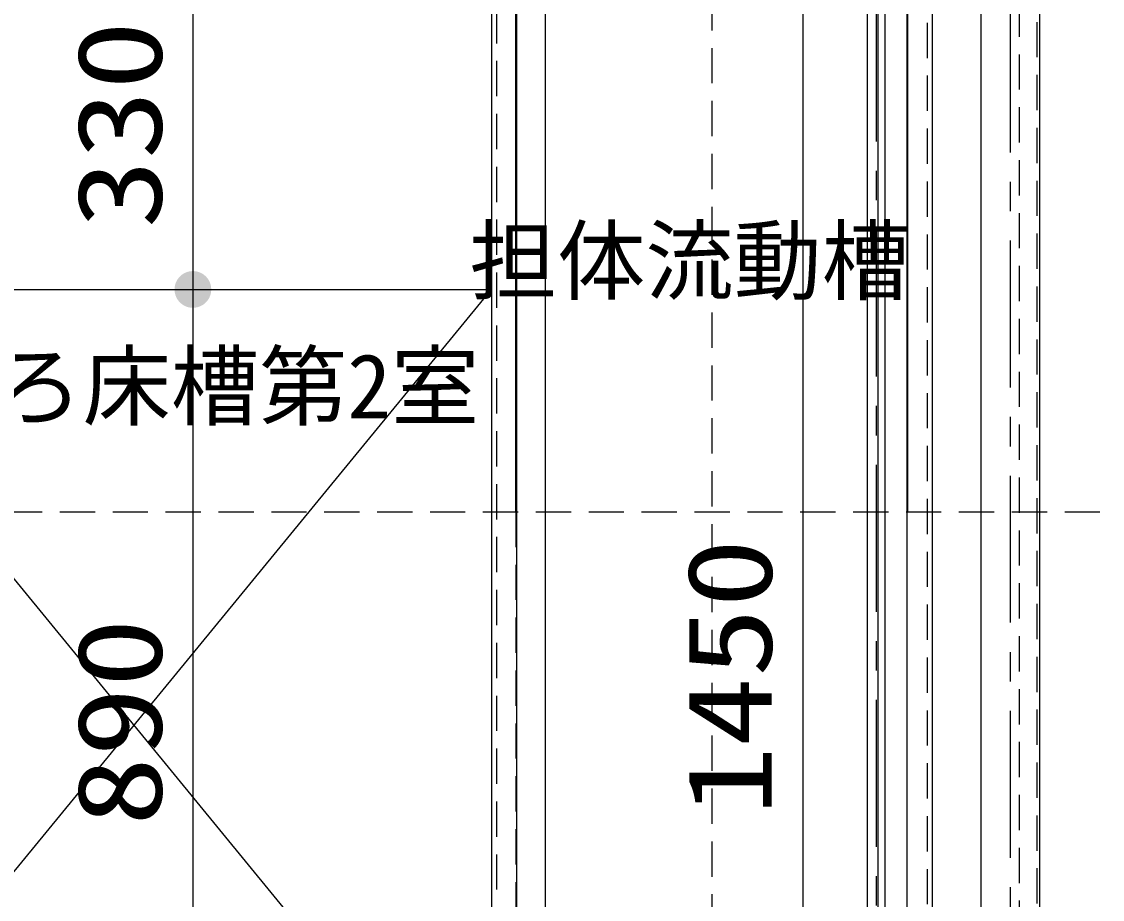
# Model space of a CAD drawing. Units: millimetres, scale not verified. Extents: x -22401 to 8910, y -6308 to 6308.
# Drawn here: x -4687 to -3583, y -3217 to -2321 of the extents above; entities that cross this region are included whole.
import ezdxf
from ezdxf.enums import TextEntityAlignment as Align

# ---------------------------------------------------------------- set-up
doc = ezdxf.new("R2010")
doc.units = ezdxf.units.MM
doc.header["$LTSCALE"] = 30
doc.linetypes.add('CHAIN1', pattern=[8, 5, -1, 1, -1])
doc.linetypes.add('DASHED1', pattern=[1.8, 1.2, -0.6])
for name, color, linetype, lineweight in [('0-2_空気管', 3, 'Continuous', 25), ('0-3_製作', 3, 'Continuous', 25), ('0-4_躯体', 3, 'Continuous', 25), ('0-6_文字', 3, 'Continuous', 25), ('0-C_07', 3, 'Continuous', 25), ('1-4_00クル-フ-6寸法', 132, 'Continuous', 25)]:
    doc.layers.add(name, color=color, linetype=linetype, lineweight=lineweight)
doc.styles.add('ＭＳ ゴシック', font='')
doc.styles.get('ＭＳ ゴシック').set_extended_font_data('MS Gothic')

msp = doc.modelspace()

# ---------------------------------------------------------------- linework, layer by layer
at = {"layer": '0-2_空気管', "linetype": 'DASHED1'}
for p, q in [((-3762.18, -1943.94), (-3762.18, -3660.79)), ((-4202.18, -1982.94), (-4202.18, -3675.37)), ((-5835.88, -2821.2), (-3198.44, -2821.2)), ((-4207.18, -2821.2), (-4207.18, -3441.88)), ((-4182.18, -2821.2), (-4182.18, -3709.92)), ((-3757.18, -2821.2), (-3757.18, -3664.2))]:
    msp.add_line(p, q, dxfattribs=at)
at = {"layer": '0-2_空気管'}
for p, q in [((-3757.18, -1943.94), (-3757.18, -3663.2)), ((-4152.18, -1971.76), (-4152.18, -3713.96)), ((-4207.18, -1982.94), (-4207.18, -3675.37)), ((-4182.18, -2821.2), (-4182.18, -2259.61)), ((-3782.8, -3713.2), (-3782.8, -2259.85)), ((-3782.18, -2821.2), (-3782.18, -2259.61)), ((-4181.2, -3709.12), (-4181.2, -2264.2))]:
    msp.add_line(p, q, dxfattribs=at)
msp.add_lwpolyline([(-3812.18, -3713.97), (-3812.18, -1932.76), (-3766.92, -1933.94)], dxfattribs=at)
at = {"layer": '0-3_製作'}
for p, q in [((-4937.18, -2594.2), (-4207.18, -2594.2)), ((-4937.18, -2594.2), (-4207.18, -3484.2)), ((-4937.18, -3484.2), (-4207.18, -2594.2))]:
    msp.add_line(p, q, dxfattribs=at)
at = {"layer": '0-4_躯体', "linetype": 'CHAIN1'}
for p, q in [((-3814.18, -3643.18), (-3814.18, -1944.7)), ((-3677.18, -3654.39), (-3677.18, -2012.52))]:
    msp.add_line(p, q, dxfattribs=at)
at = {"layer": '0-4_躯体', "linetype": 'DASHED1'}
msp.add_line((-3668.18, -3416.2), (-3668.18, -2213.2), dxfattribs=at)
at = {"layer": '0-4_躯体'}
for p, q in [((-3707.18, -3516.2), (-3707.18, -2234.2)), ((-3647.18, -3516.2), (-3647.18, -2234.2)), ((-3823.18, -3578.2), (-3823.18, -2294.2)), ((-3805.18, -3578.2), (-3805.18, -2294.2))]:
    msp.add_line(p, q, dxfattribs=at)
at = {"layer": '0-4_躯体', "linetype": 'DASHED1'}
msp.add_lwpolyline([(-3650.18, -2213.2), (-3650.18, -3416.2), (-3668.18, -3416.2)], dxfattribs=at)
at = {"layer": '0-C_07', "linetype": 'DASHED1'}
msp.add_line((-3982.18, -1483.75), (-3982.18, -3751.22), dxfattribs=at)
at = {"layer": '1-4_00クル-フ-6寸法', "color": 4}
for p, q in [((-4512, -2264.2), (-4512, -2594.2)), ((-3889.1, -2264.2), (-3889.1, -3714.2)), ((-4613.18, -2594.2), (-4512, -2594.2)), ((-4613.18, -2594.2), (-4512, -2594.2)), ((-4512, -2594.2), (-4512, -3484.2))]:
    msp.add_line(p, q, dxfattribs=at)
at = {"layer": '1-4_00クル-フ-6寸法'}
for points in [[(-4512, -2594.2), (-4526.45, -2582.25), (-4524.84, -2580.53)], [(-4512, -2594.2), (-4526.45, -2582.25), (-4524.84, -2580.53)], [(-4512, -2594.2), (-4524.84, -2580.53), (-4523.02, -2579.03)], [(-4512, -2594.2), (-4524.84, -2580.53), (-4523.02, -2579.03)], [(-4512, -2594.2), (-4523.02, -2579.03), (-4521.04, -2577.77)], [(-4512, -2594.2), (-4523.02, -2579.03), (-4521.04, -2577.77)], [(-4512, -2594.2), (-4521.04, -2577.77), (-4518.91, -2576.77)], [(-4512, -2594.2), (-4521.04, -2577.77), (-4518.91, -2576.77)], [(-4512, -2594.2), (-4518.91, -2576.77), (-4516.67, -2576.04)], [(-4512, -2594.2), (-4518.91, -2576.77), (-4516.67, -2576.04)], [(-4512, -2594.2), (-4516.67, -2576.04), (-4514.35, -2575.6)], [(-4512, -2594.2), (-4516.67, -2576.04), (-4514.35, -2575.6)], [(-4512, -2594.2), (-4514.35, -2575.6), (-4512, -2575.45)], [(-4512, -2594.2), (-4514.35, -2575.6), (-4512, -2575.45)], [(-4512, -2594.2), (-4512, -2575.45), (-4509.65, -2575.6)], [(-4512, -2594.2), (-4512, -2575.45), (-4509.65, -2575.6)], [(-4512, -2594.2), (-4509.65, -2575.6), (-4507.34, -2576.04)], [(-4512, -2594.2), (-4509.65, -2575.6), (-4507.34, -2576.04)], [(-4512, -2594.2), (-4507.34, -2576.04), (-4505.1, -2576.77)], [(-4512, -2594.2), (-4507.34, -2576.04), (-4505.1, -2576.77)], [(-4512, -2594.2), (-4505.1, -2576.77), (-4502.97, -2577.77)], [(-4512, -2594.2), (-4505.1, -2576.77), (-4502.97, -2577.77)], [(-4512, -2594.2), (-4502.97, -2577.77), (-4500.98, -2579.03)], [(-4512, -2594.2), (-4502.97, -2577.77), (-4500.98, -2579.03)], [(-4512, -2594.2), (-4500.98, -2579.03), (-4499.17, -2580.53)], [(-4512, -2594.2), (-4500.98, -2579.03), (-4499.17, -2580.53)], [(-4512, -2594.2), (-4499.17, -2580.53), (-4497.56, -2582.25)], [(-4512, -2594.2), (-4499.17, -2580.53), (-4497.56, -2582.25)], [(-4512, -2594.2), (-4530.72, -2593.02), (-4530.42, -2590.69)], [(-4512, -2594.2), (-4530.72, -2593.02), (-4530.42, -2590.69)], [(-4512, -2594.2), (-4530.72, -2595.38), (-4530.72, -2593.02)], [(-4512, -2594.2), (-4530.72, -2595.38), (-4530.72, -2593.02)], [(-4512, -2594.2), (-4530.42, -2590.69), (-4529.84, -2588.41)], [(-4512, -2594.2), (-4530.42, -2590.69), (-4529.84, -2588.41)], [(-4512, -2594.2), (-4529.84, -2588.41), (-4528.97, -2586.22)], [(-4512, -2594.2), (-4529.84, -2588.41), (-4528.97, -2586.22)], [(-4512, -2594.2), (-4528.97, -2586.22), (-4527.83, -2584.15)], [(-4512, -2594.2), (-4528.97, -2586.22), (-4527.83, -2584.15)], [(-4512, -2594.2), (-4527.83, -2584.15), (-4526.45, -2582.25)], [(-4512, -2594.2), (-4527.83, -2584.15), (-4526.45, -2582.25)], [(-4512, -2594.2), (-4497.56, -2582.25), (-4496.17, -2584.15)], [(-4512, -2594.2), (-4497.56, -2582.25), (-4496.17, -2584.15)], [(-4512, -2594.2), (-4496.17, -2584.15), (-4495.04, -2586.22)], [(-4512, -2594.2), (-4496.17, -2584.15), (-4495.04, -2586.22)], [(-4512, -2594.2), (-4495.04, -2586.22), (-4494.17, -2588.41)], [(-4512, -2594.2), (-4495.04, -2586.22), (-4494.17, -2588.41)], [(-4512, -2594.2), (-4494.17, -2588.41), (-4493.59, -2590.69)], [(-4512, -2594.2), (-4494.17, -2588.41), (-4493.59, -2590.69)], [(-4512, -2594.2), (-4493.59, -2590.69), (-4493.29, -2593.02)], [(-4512, -2594.2), (-4493.59, -2590.69), (-4493.29, -2593.02)], [(-4512, -2594.2), (-4493.29, -2593.02), (-4493.29, -2595.38)], [(-4512, -2594.2), (-4493.29, -2593.02), (-4493.29, -2595.38)], [(-4512, -2594.2), (-4530.42, -2597.71), (-4530.72, -2595.38)], [(-4512, -2594.2), (-4530.42, -2597.71), (-4530.72, -2595.38)], [(-4512, -2594.2), (-4529.84, -2599.99), (-4530.42, -2597.71)], [(-4512, -2594.2), (-4529.84, -2599.99), (-4530.42, -2597.71)], [(-4512, -2594.2), (-4528.97, -2602.18), (-4529.84, -2599.99)], [(-4512, -2594.2), (-4528.97, -2602.18), (-4529.84, -2599.99)], [(-4512, -2594.2), (-4527.83, -2604.25), (-4528.97, -2602.18)], [(-4512, -2594.2), (-4527.83, -2604.25), (-4528.97, -2602.18)], [(-4512, -2594.2), (-4526.45, -2606.15), (-4527.83, -2604.25)], [(-4512, -2594.2), (-4526.45, -2606.15), (-4527.83, -2604.25)], [(-4512, -2594.2), (-4524.84, -2607.87), (-4526.45, -2606.15)], [(-4512, -2594.2), (-4524.84, -2607.87), (-4526.45, -2606.15)], [(-4512, -2594.2), (-4523.02, -2609.37), (-4524.84, -2607.87)], [(-4512, -2594.2), (-4523.02, -2609.37), (-4524.84, -2607.87)], [(-4512, -2594.2), (-4521.04, -2610.63), (-4523.02, -2609.37)], [(-4512, -2594.2), (-4521.04, -2610.63), (-4523.02, -2609.37)], [(-4512, -2594.2), (-4518.91, -2611.63), (-4521.04, -2610.63)], [(-4512, -2594.2), (-4518.91, -2611.63), (-4521.04, -2610.63)], [(-4512, -2594.2), (-4516.67, -2612.36), (-4518.91, -2611.63)], [(-4512, -2594.2), (-4516.67, -2612.36), (-4518.91, -2611.63)], [(-4512, -2594.2), (-4514.35, -2612.8), (-4516.67, -2612.36)], [(-4512, -2594.2), (-4514.35, -2612.8), (-4516.67, -2612.36)], [(-4512, -2594.2), (-4512, -2612.95), (-4514.35, -2612.8)], [(-4512, -2594.2), (-4512, -2612.95), (-4514.35, -2612.8)], [(-4512, -2594.2), (-4509.65, -2612.8), (-4512, -2612.95)], [(-4512, -2594.2), (-4507.34, -2612.36), (-4509.65, -2612.8)], [(-4512, -2594.2), (-4505.1, -2611.63), (-4507.34, -2612.36)], [(-4512, -2594.2), (-4502.97, -2610.63), (-4505.1, -2611.63)], [(-4512, -2594.2), (-4500.98, -2609.37), (-4502.97, -2610.63)], [(-4512, -2594.2), (-4499.17, -2607.87), (-4500.98, -2609.37)], [(-4512, -2594.2), (-4497.56, -2606.15), (-4499.17, -2607.87)], [(-4512, -2594.2), (-4496.17, -2604.25), (-4497.56, -2606.15)], [(-4512, -2594.2), (-4495.04, -2602.18), (-4496.17, -2604.25)], [(-4512, -2594.2), (-4494.17, -2599.99), (-4495.04, -2602.18)], [(-4512, -2594.2), (-4493.59, -2597.71), (-4494.17, -2599.99)], [(-4512, -2594.2), (-4493.29, -2595.38), (-4493.59, -2597.71)], [(-4512, -2594.2), (-4509.65, -2612.8), (-4512, -2612.95)], [(-4512, -2594.2), (-4507.34, -2612.36), (-4509.65, -2612.8)], [(-4512, -2594.2), (-4505.1, -2611.63), (-4507.34, -2612.36)], [(-4512, -2594.2), (-4502.97, -2610.63), (-4505.1, -2611.63)], [(-4512, -2594.2), (-4500.98, -2609.37), (-4502.97, -2610.63)], [(-4512, -2594.2), (-4499.17, -2607.87), (-4500.98, -2609.37)], [(-4512, -2594.2), (-4497.56, -2606.15), (-4499.17, -2607.87)], [(-4512, -2594.2), (-4496.17, -2604.25), (-4497.56, -2606.15)], [(-4512, -2594.2), (-4495.04, -2602.18), (-4496.17, -2604.25)], [(-4512, -2594.2), (-4494.17, -2599.99), (-4495.04, -2602.18)], [(-4512, -2594.2), (-4493.59, -2597.71), (-4494.17, -2599.99)], [(-4512, -2594.2), (-4493.29, -2595.38), (-4493.59, -2597.71)]]:
    msp.add_solid(points, dxfattribs=at)

# ---------------------------------------------------------------- texts
at = {"layer": '0-6_文字', "color": 4, "style": 'ＭＳ ゴシック'}
for s, p in [('担体流動槽', (-4229.96, -2617.61)), ('嫌気ろ床槽第2室', (-4894.5, -2745.75))]:
    msp.add_text(s, height=65.98, dxfattribs=at).set_placement(p, align=Align.BOTTOM_LEFT)
at = {"layer": '1-4_00クル-フ-6寸法', "color": 3, "style": 'ＭＳ ゴシック', "width": 1.2}
for s, p in [('330', (-4517.85, -2532.06)), ('1450', (-3894.94, -3131.48)), ('890', (-4517.85, -3142.06))]:
    msp.add_text(s, height=86.66, rotation=90, dxfattribs=at).set_placement(p, align=Align.BOTTOM_LEFT)

doc.saveas('drawing.dxf')
